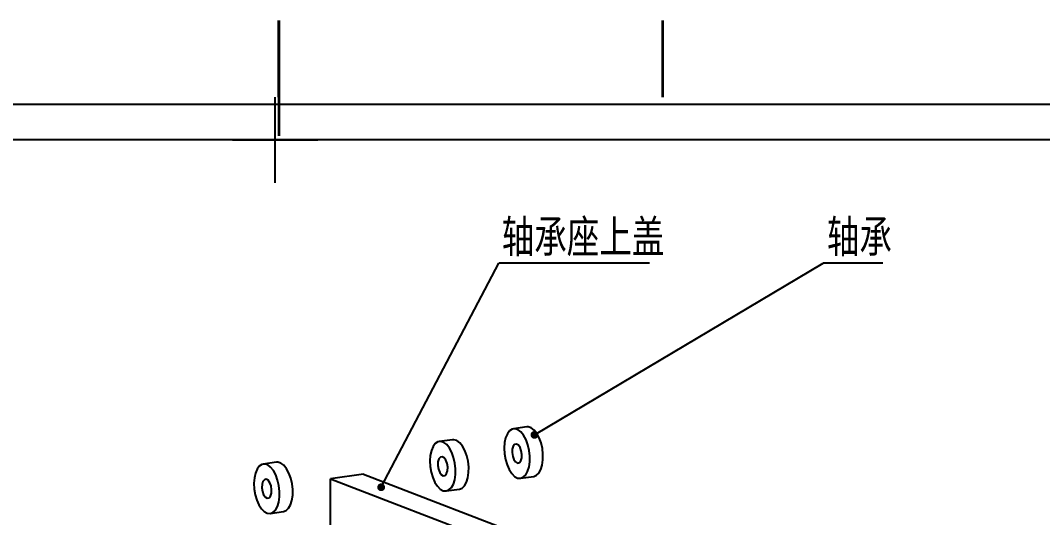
# Model space of a CAD drawing. Header units: millimetres. Extents: x 0 to 420, y 0 to 297.
# Drawn here: x 176.4 to 309.5, y 232.3 to 297 of the extents above; entities that cross this region are included whole.
import ezdxf

# ---------------------------------------------------------------- set-up
doc = ezdxf.new("R2010")
doc.units = ezdxf.units.MM
doc.layers.add('图框', color=7, linetype='Continuous')
doc.styles.add('SLDTEXTSTYLE1', font='hyswlongfangsong.ttf', dxfattribs={"bigfont": 'bigfont'})
doc.styles.get("Standard").update_dxf_attribs({"font": 'hyswlongfangsong.ttf'})
doc.dimstyles.new('SLDDIMSTYLE0', dxfattribs={"dimtxt": 2.5, "dimasz": 1.016, "dimexe": 0, "dimexo": 0.625, "dimgap": 0, "dimtad": 1, "dimdec": 0, "dimrnd": 1e-09, "dimtxsty": 'STANDARD', "dimblk1": 'DOT', "dimblk2": 'DOT', "dimsah": 1, "dimcen": 2.5, "dimazin": 3, "dimtfac": 1.016, "dimtdec": 0, "dimtmove": 0, "dimatfit": 3, "dimldrblk": 'DOT', "dimfrac": 2})

# ---------------------------------------------------------------- blocks, each defined once
blk = doc.blocks.new('SW_NOTE_0')
at = {"layer": '图框', "color": 0}
blk.add_line((19.62, 0), (0, 0), dxfattribs=at)
at = {"layer": '图框', "color": 0, "insert": (0.39, 5.57), "char_height": 4.233, "attachment_point": 1, "style": 'SLDTEXTSTYLE1'}
blk.add_mtext('轴承座上盖', dxfattribs=at)
blk = doc.blocks.new('_Dot')
at = {"color": 0, "linetype": 'ByBlock', "lineweight": -2}
blk.add_line((-0.5, 0), (-1, 0), dxfattribs=at)
at = {"color": 0, "linetype": 'ByBlock', "const_width": 0.5}
blk.add_lwpolyline([(-0.25, 0, 1), (0.25, 0, 1)], format="xyb", close=True, dxfattribs=at)
blk = doc.blocks.new('SW_NOTE_0_1')
at = {"layer": '图框', "color": 0}
blk.add_line((7.78, 0), (0, 0), dxfattribs=at)
at = {"layer": '图框', "color": 0, "insert": (0.48, 5.57), "char_height": 4.233, "attachment_point": 1, "style": 'SLDTEXTSTYLE1'}
blk.add_mtext('轴承', dxfattribs=at)
blk = doc.blocks.new('HH_FRAME_C429X297')
at = {"layer": 'HH_TITLE'}
for p, q in [((214.44, 287), (214.44, 299)), ((208.44, 293), (220.44, 293))]:
    blk.add_line(p, q, dxfattribs=at)
for points in [[(0, 1), (428.88, 1), (428.88, 298), (0, 298)], [(25, 6), (423.88, 6), (423.88, 293), (25, 293)]]:
    blk.add_lwpolyline(points, close=True, dxfattribs=at)
for tag, p, height in [('SCALE', (399.41, 43), 3), ('TITLE', (287.09, 32.5), 5), ('DWG_NO', (362.33, 33.25), 3.5), ('STAGE', (399.41, 32), 3), ('MATERIAL', (255.84, 19.1), 2.8), ('WEIGHT', (291.84, 19.1), 2.8), ('VERSION', (327.84, 19.1), 2.8), ('DATE', (363.84, 19.1), 2.8), ('SHEET', (399.84, 19.1), 2.8), ('DESIGN', (255.84, 8.1), 2.8), ('CHECKED', (291.84, 8.1), 2.8), ('REVIEWED', (327.84, 8.1), 2.8), ('APPROVED', (363.84, 8.1), 2.8), ('COUNTERSIGN', (399.84, 8.1), 2.8)]:
    blk.add_attdef(tag, p, '', height=height, dxfattribs=at)

msp = doc.modelspace()

# ---------------------------------------------------------------- linework, layer by layer
at = {"color": 7, "linetype": 'Continuous', "lineweight": 35}
for p, q in [((210, 297), (210, 282)), ((210, 287), (210, 297)), ((260, 287), (260, 297))]:
    msp.add_line(p, q, dxfattribs=at)
at = {"color": 7, "linetype": 'Continuous', "lineweight": 25}
for p, q in [((242.29, 244.09), (240.58, 243.84)), ((232.62, 242.43), (230.91, 242.18)), ((209.71, 239.5), (207.99, 239.26)), ((221.02, 237.94), (216.74, 237.34)), ((216.74, 237.34), (243.5, 227.05)), ((216.77, 216.32), (216.74, 237.34)), ((221.02, 237.94), (247.78, 227.65)), ((241.48, 237.41), (243.2, 237.65)), ((231.81, 235.75), (233.53, 235.99)), ((208.9, 232.82), (210.61, 233.06))]:
    msp.add_line(p, q, dxfattribs=at)
at = {"color": 7, "linetype": 'Continuous', "lineweight": 25, "flags": 128}
for points in [[(241.84, 237.55), (242.16, 237.85), (242.41, 238.3), (242.59, 238.88), (242.69, 239.55), (242.69, 240.29), (242.61, 241.03), (242.44, 241.76), (242.2, 242.43), (241.89, 243), (241.54, 243.44), (241.16, 243.73), (240.77, 243.85), (240.4, 243.8), (240.06, 243.58), (239.77, 243.19), (239.55, 242.67), (239.41, 242.04), (239.36, 241.34), (239.4, 240.59), (239.52, 239.85), (239.73, 239.15), (240.01, 238.53), (240.34, 238.02), (240.71, 237.65), (241.1, 237.44), (241.48, 237.41), (241.84, 237.55)], [(243.2, 237.65), (243.55, 237.79), (243.87, 238.09), (244.13, 238.54), (244.31, 239.12), (244.4, 239.8), (244.41, 240.53), (244.33, 241.28), (244.16, 242), (243.91, 242.67), (243.61, 243.24), (243.25, 243.68), (242.87, 243.97), (242.48, 244.09), (242.29, 244.09)], [(233.53, 235.99), (233.88, 236.13), (234.2, 236.43), (234.46, 236.88), (234.64, 237.46), (234.73, 238.14), (234.74, 238.87), (234.66, 239.62), (234.49, 240.34), (234.24, 241.01), (233.94, 241.58), (233.58, 242.02), (233.2, 242.31), (232.81, 242.43), (232.62, 242.43)], [(232.17, 235.89), (232.49, 236.19), (232.74, 236.64), (232.92, 237.22), (233.02, 237.89), (233.02, 238.62), (232.94, 239.37), (232.77, 240.1), (232.53, 240.77), (232.22, 241.34), (231.87, 241.78), (231.49, 242.07), (231.1, 242.19), (230.73, 242.14), (230.39, 241.92), (230.1, 241.53), (229.88, 241.01), (229.74, 240.38), (229.69, 239.68), (229.73, 238.93), (229.85, 238.19), (230.06, 237.49), (230.34, 236.87), (230.67, 236.36), (231.04, 235.99), (231.43, 235.78), (231.81, 235.75), (232.17, 235.89)], [(241.34, 239.44), (241.53, 239.67), (241.65, 240.05), (241.67, 240.51), (241.59, 240.99), (241.43, 241.42), (241.21, 241.72), (240.96, 241.86), (240.72, 241.81), (240.53, 241.58), (240.41, 241.2), (240.39, 240.74), (240.47, 240.26), (240.63, 239.83), (240.85, 239.53), (241.1, 239.39), (241.34, 239.44)], [(231.67, 237.78), (231.86, 238.01), (231.98, 238.39), (232, 238.85), (231.92, 239.33), (231.76, 239.76), (231.54, 240.06), (231.29, 240.2), (231.05, 240.15), (230.86, 239.92), (230.74, 239.54), (230.72, 239.08), (230.8, 238.6), (230.96, 238.17), (231.18, 237.87), (231.43, 237.73), (231.67, 237.78)], [(209.25, 232.96), (209.57, 233.26), (209.83, 233.71), (210.01, 234.29), (210.1, 234.97), (210.11, 235.7), (210.03, 236.45), (209.86, 237.17), (209.61, 237.84), (209.31, 238.41), (208.95, 238.85), (208.57, 239.14), (208.18, 239.26), (207.81, 239.21), (207.47, 238.99), (207.18, 238.61), (206.96, 238.09), (206.83, 237.46), (206.77, 236.75), (206.81, 236), (206.94, 235.26), (207.14, 234.56), (207.42, 233.94), (207.75, 233.43), (208.12, 233.06), (208.51, 232.85), (208.9, 232.82), (209.25, 232.96)], [(210.61, 233.06), (210.97, 233.2), (211.29, 233.5), (211.54, 233.96), (211.72, 234.53), (211.82, 235.21), (211.82, 235.94), (211.74, 236.69), (211.57, 237.41), (211.33, 238.08), (211.02, 238.65), (210.67, 239.09), (210.29, 239.38), (209.9, 239.5), (209.71, 239.5)], [(208.76, 234.85), (208.95, 235.08), (209.06, 235.46), (209.08, 235.92), (209.01, 236.41), (208.85, 236.83), (208.62, 237.14), (208.37, 237.27), (208.13, 237.22), (207.94, 236.99), (207.83, 236.62), (207.81, 236.15), (207.88, 235.67), (208.04, 235.24), (208.27, 234.94), (208.52, 234.8), (208.76, 234.85)]]:
    msp.add_lwpolyline(points, dxfattribs=at)

# ---------------------------------------------------------------- block references
at = {"xscale": 0.9264214046822743, "yscale": 0.9264214046822743}
msp.add_blockref('HH_FRAME_C429X297', (10.87, 10), dxfattribs=at)
at = {"layer": '图框'}
for name, p in [('SW_NOTE_0', (238.65, 265.42)), ('SW_NOTE_0_1', (280.89, 265.42))]:
    msp.add_blockref(name, p, dxfattribs=at)

# ---------------------------------------------------------------- leaders
for points in [[(219.08, 190.12), (119.64, 265.42)], [(223.34, 236.24), (238.65, 265.42)], [(243.3, 243.05), (280.89, 265.42)]]:
    msp.add_leader(points, dimstyle='SLDDIMSTYLE0', dxfattribs=at)

doc.saveas('drawing.dxf')
